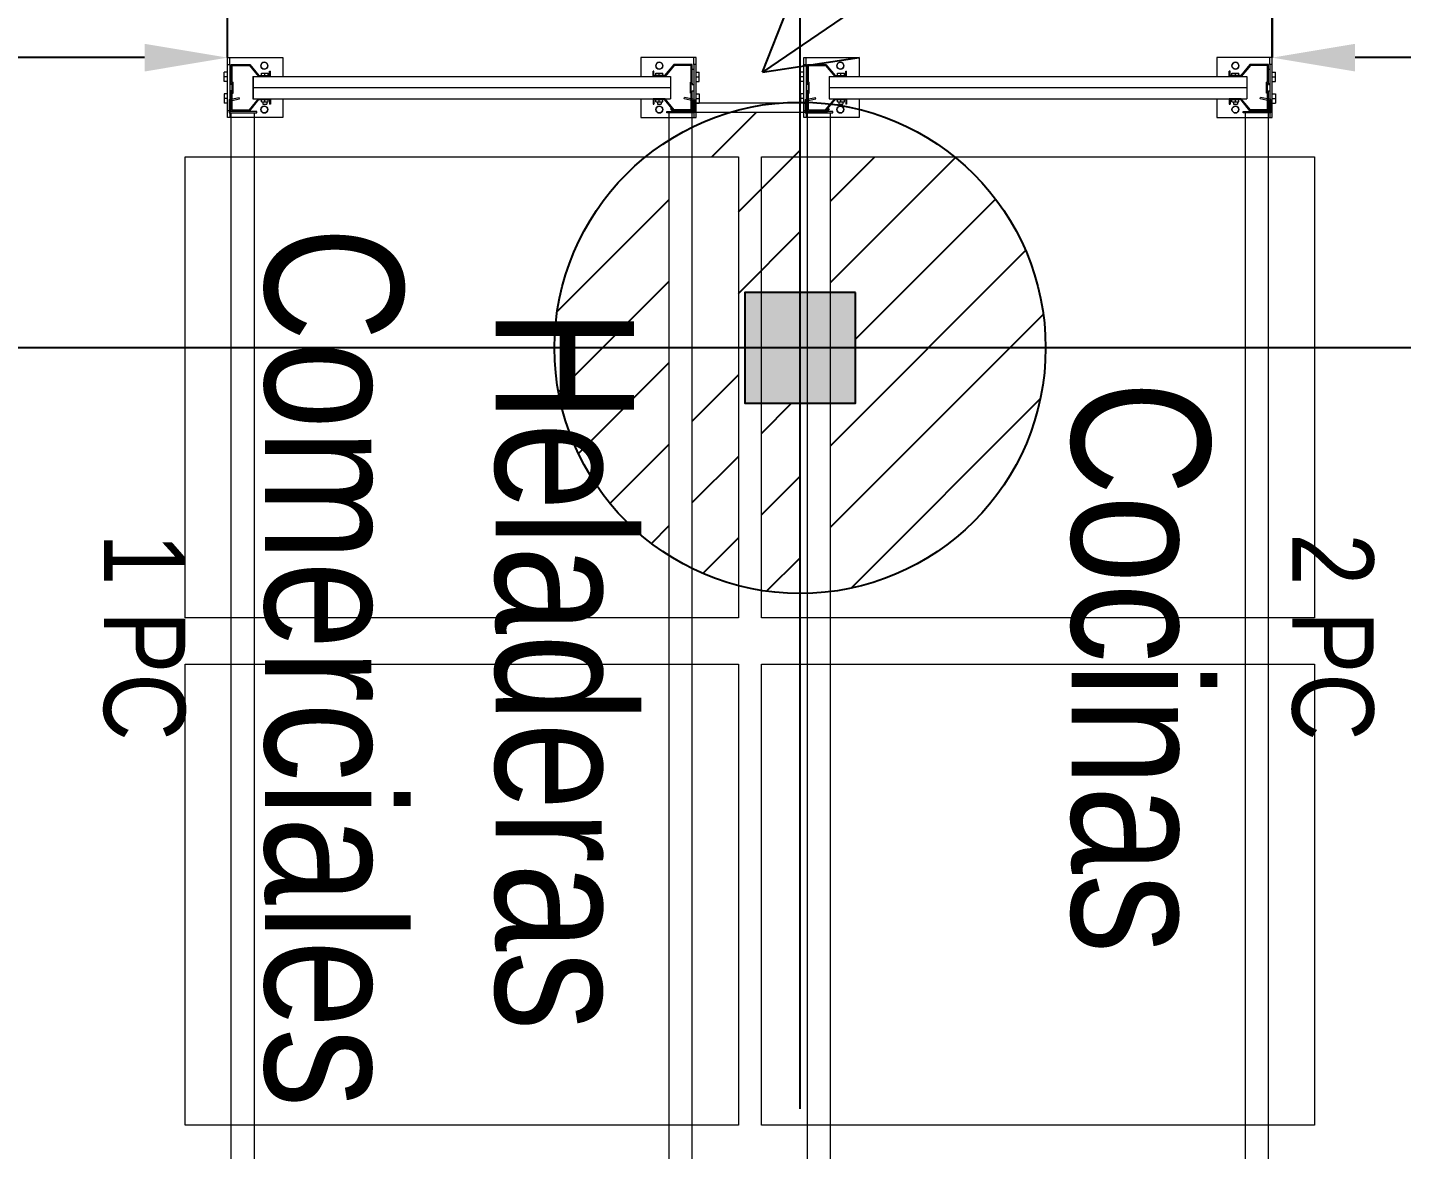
# Model space of a CAD drawing. Header units: metres. Extents: x 0 to 8715937, y -236336 to 216.
# Drawn here: x 126.972 to 129.953, y 85.292 to 87.725 of the extents above; entities that cross this region are included whole.
import ezdxf

# ---------------------------------------------------------------- set-up
doc = ezdxf.new("R2010")
doc.units = ezdxf.units.M
doc.header["$MEASUREMENT"] = 0
doc.header["$PDMODE"] = 3
doc.linetypes.add('ACAD_ISO10W100', pattern=[18, 12, -3, 0, -3])
for name, color, linetype in [('0-BLOCK-EQUIPAMIENTO', 7, 'Continuous'), ('0-BLOCK-ESTRUCTURA', 7, 'Continuous'), ('AAA BAST', 5, 'Continuous'), ('AAA CONECT', 3, 'Continuous'), ('AAA LARG', 1, 'Continuous'), ('AAA PALLETS', 7, 'Continuous'), ('COLUMNAS', 210, 'Continuous'), ('COLUMNAS HATCH', 251, 'Continuous'), ('COTAS INTERIORES', 2, 'Continuous'), ('EJES', 251, 'ACAD_ISO10W100'), ('INSTALACIONES', 165, 'Continuous'), ('MURO 20 - vista', 5, 'Continuous'), ('TEXTO', 7, 'Continuous')]:
    doc.layers.add(name, color=color, linetype=linetype)
doc.styles.add('AR', font='arial.ttf')
doc.dimstyles.new('CotaLoc0', dxfattribs={"dimtxt": 0.23, "dimasz": 0.18, "dimexe": 0.12, "dimexo": 0.37, "dimgap": 0.07, "dimtad": 1, "dimzin": 0, "dimdsep": 46, "dimtxsty": 'AR', "dimcen": 0.9, "dimclrd": 251, "dimclre": 251, "dimadec": 0, "dimazin": 0, "dimtfac": 1, "dimtofl": 0, "dimtmove": 1, "dimatfit": 3, "dimfxl": 0.18, "dimtolj": 1, "dimtzin": 0, "dimarcsym": 1})

# ---------------------------------------------------------------- blocks, each defined once
blk = doc.blocks.new('COLUMNA 0.24 x 0.24')
at = {"layer": 'COLUMNAS HATCH', "ltscale": 0.1}
blk.add_hatch(color=256, dxfattribs=at).paths.add_polyline_path([(0, 0.24), (0.24, 0.24), (0.24, 0), (0, 0)])
at = {"layer": 'COLUMNAS', "ltscale": 0.1}
blk.add_lwpolyline([(0, 0.24), (0.24, 0.24), (0.24, 0), (0, 0)], close=True, dxfattribs=at)
blk = doc.blocks.new('DPM-ESTRUCTURA')
at = {"layer": 'EJES', "ltscale": 0.4}
for p, q in [((40.9278, 41.5801), (40.9278, 112.3301)), ((108.48, 87.0301), (16.48, 87.0301))]:
    blk.add_line(p, q, dxfattribs=at)
at = {"layer": 'COLUMNAS', "xscale": -1}
blk.add_blockref('COLUMNA 0.24 x 0.24', (41.0478, 86.9101), dxfattribs=at)
blk = doc.blocks.new('1A MODULO D FTE')
at = {"layer": 'AAA BAST', "lineweight": 5}
for points in [[(-0.012, 0.415), (-0.012, 0.417), (-0.002, 0.417), (-0.002, 0.44), (-0.026, 0.46), (-0.026, 0.5), (0.014, 0.5), (0.014, 0.498), (0.034, 0.498), (0.034, 0.5), (0.074, 0.5), (0.074, 0.46), (0.05, 0.44), (0.05, 0.417), (0.06, 0.417), (0.06, 0.415), (0.048, 0.415), (0.048, 0.4409), (0.072, 0.4609), (0.072, 0.498), (0.036, 0.498), (0.036, 0.496), (0.012, 0.496), (0.012, 0.498), (-0.024, 0.498), (-0.024, 0.4609), (0, 0.4409), (0, 0.415)], [(-0.012, -0.415), (-0.012, -0.417), (-0.002, -0.417), (-0.002, -0.44), (-0.026, -0.46), (-0.026, -0.5), (0.014, -0.5), (0.014, -0.498), (0.034, -0.498), (0.034, -0.5), (0.074, -0.5), (0.074, -0.46), (0.05, -0.44), (0.05, -0.417), (0.06, -0.417), (0.06, -0.415), (0.048, -0.415), (0.048, -0.4409), (0.072, -0.4609), (0.072, -0.498), (0.036, -0.498), (0.036, -0.496), (0.012, -0.496), (0.012, -0.498), (-0.024, -0.498), (-0.024, -0.4609), (0, -0.4409), (0, -0.415)], [(-0.012, -0.835), (-0.012, -0.833), (-0.002, -0.833), (-0.002, -0.81), (-0.026, -0.79), (-0.026, -0.75), (0.014, -0.75), (0.014, -0.752), (0.034, -0.752), (0.034, -0.75), (0.074, -0.75), (0.074, -0.79), (0.05, -0.81), (0.05, -0.833), (0.06, -0.833), (0.06, -0.835), (0.048, -0.835), (0.048, -0.8091), (0.072, -0.7891), (0.072, -0.752), (0.036, -0.752), (0.036, -0.754), (0.012, -0.754), (0.012, -0.752), (-0.024, -0.752), (-0.024, -0.7891), (0, -0.8091), (0, -0.835)], [(-0.012, -1.665), (-0.012, -1.667), (-0.002, -1.667), (-0.002, -1.69), (-0.026, -1.71), (-0.026, -1.75), (0.014, -1.75), (0.014, -1.748), (0.034, -1.748), (0.034, -1.75), (0.074, -1.75), (0.074, -1.71), (0.05, -1.69), (0.05, -1.667), (0.06, -1.667), (0.06, -1.665), (0.048, -1.665), (0.048, -1.6909), (0.072, -1.7109), (0.072, -1.748), (0.036, -1.748), (0.036, -1.746), (0.012, -1.746), (0.012, -1.748), (-0.024, -1.748), (-0.024, -1.7109), (0, -1.6909), (0, -1.665)]]:
    blk.add_hatch(color=251, dxfattribs=at).paths.add_polyline_path(points)
at = {"layer": 'AAA BAST', "color": 251, "lineweight": 5}
for p, q in [((-0.041, 0.3882), (-0.041, 0.5082)), ((-0.041, 0.5082), (-0.026, 0.5082)), ((-0.026, 0.5032), (-0.026, 0.5082)), ((-0.026, 0.5082), (0.074, 0.5082)), ((0.0105, 0.5152), (-0.0095, 0.5152)), ((-0.0095, 0.5082), (-0.0095, 0.5152)), ((0.0005, 0.5082), (0.0005, 0.5152)), ((0.0105, 0.5082), (0.0105, 0.5152)), ((0.0375, 0.5152), (0.0575, 0.5152)), ((0.0375, 0.5082), (0.0375, 0.5152)), ((0.0475, 0.5082), (0.0475, 0.5152)), ((0.0575, 0.5082), (0.0575, 0.5152)), ((0.074, 0.5082), (0.074, 0.5032)), ((0.074, 0.5082), (0.089, 0.5082)), ((0.089, 0.5082), (0.089, 0.3882)), ((-0.026, 0.5032), (-0.041, 0.5032)), ((0.074, 0.5032), (-0.026, 0.5032)), ((-0.026, 0.5), (0.014, 0.5)), ((-0.026, 0.5), (-0.026, 0.46)), ((-0.024, 0.498), (-0.024, 0.4609)), ((-0.024, 0.498), (0.012, 0.498)), ((-0.016, 0.5), (-0.016, 0.5032)), ((0.012, 0.498), (0.012, 0.496)), ((0.012, 0.496), (0.036, 0.496)), ((0.014, 0.5), (0.014, 0.498)), ((0.014, 0.5), (0.017, 0.5)), ((0.014, 0.498), (0.034, 0.498)), ((0.017, 0.5), (0.017, 0.5032)), ((0.031, 0.5), (0.031, 0.5032)), ((0.064, 0.5032), (0.031, 0.5032)), ((0.034, 0.5), (0.031, 0.5)), ((0.034, 0.5), (0.074, 0.5)), ((0.034, 0.5), (0.034, 0.498)), ((0.036, 0.498), (0.072, 0.498)), ((0.036, 0.498), (0.036, 0.496)), ((0.064, 0.5), (0.064, 0.5032)), ((0.072, 0.498), (0.072, 0.4609)), ((0.074, 0.5032), (0.089, 0.5032)), ((0.074, 0.5), (0.074, 0.46)), ((-0.026, 0.46), (-0.002, 0.44)), ((-0.024, 0.4609), (0, 0.4409)), ((0.024, 0.453), (0, 0.453)), ((0, -0.453), (0, 0.453)), ((0.048, 0.453), (0.024, 0.453)), ((0.024, -0.453), (0.024, 0.453)), ((0.072, 0.4609), (0.048, 0.4409)), ((0.048, -0.453), (0.048, 0.453)), ((0.074, 0.46), (0.05, 0.44)), ((-0.007, 0.4328), (-0.012, 0.4328)), ((-0.012, 0.4243), (-0.012, 0.4328)), ((-0.007, 0.4243), (-0.012, 0.4243)), ((-0.007, 0.436), (-0.002, 0.436)), ((-0.007, 0.421), (-0.007, 0.436)), ((-0.007, 0.4285), (-0.002, 0.4285)), ((-0.007, 0.421), (-0.002, 0.421)), ((-0.002, 0.44), (-0.002, 0.417)), ((-0.002, 0.421), (-0.002, 0.436)), ((0, 0.4409), (0, 0.415)), ((0.048, 0.4409), (0.048, 0.415)), ((0.05, 0.44), (0.05, 0.417)), ((0.05, 0.436), (0.055, 0.436)), ((0.05, 0.4285), (0.055, 0.4285)), ((0.05, 0.421), (0.055, 0.421)), ((0.055, 0.421), (0.055, 0.436)), ((0, 0.3882), (-0.041, 0.3882)), ((-0.002, 0.417), (-0.012, 0.417)), ((-0.012, 0.415), (-0.012, 0.417)), ((0, 0.415), (-0.012, 0.415)), ((0.048, 0.415), (0.06, 0.415)), ((0.089, 0.3882), (0.048, 0.3882)), ((0.05, 0.417), (0.06, 0.417)), ((0.06, 0.417), (0.06, 0.415)), ((0, -0.3882), (-0.041, -0.3882)), ((-0.041, -0.3882), (-0.041, -0.5082)), ((0, -0.415), (-0.012, -0.415)), ((-0.012, -0.415), (-0.012, -0.417)), ((-0.002, -0.417), (-0.012, -0.417)), ((-0.002, -0.44), (-0.002, -0.417)), ((0, -0.4409), (0, -0.415)), ((0.089, -0.3882), (0.048, -0.3882)), ((0.048, -0.4409), (0.048, -0.415)), ((0.048, -0.415), (0.06, -0.415)), ((0.05, -0.44), (0.05, -0.417)), ((0.05, -0.417), (0.06, -0.417)), ((0.06, -0.417), (0.06, -0.415)), ((0.089, -0.5082), (0.089, -0.3882)), ((-0.026, -0.46), (-0.002, -0.44)), ((-0.024, -0.4609), (0, -0.4409)), ((-0.007, -0.4232), (-0.012, -0.4232)), ((-0.012, -0.4317), (-0.012, -0.4232)), ((-0.007, -0.4317), (-0.012, -0.4317)), ((-0.007, -0.4199), (-0.002, -0.4199)), ((-0.007, -0.4349), (-0.007, -0.4199)), ((-0.007, -0.4274), (-0.002, -0.4274)), ((-0.007, -0.4349), (-0.002, -0.4349)), ((-0.002, -0.4349), (-0.002, -0.4199)), ((0.072, -0.4609), (0.048, -0.4409)), ((0.05, -0.4199), (0.055, -0.4199)), ((0.05, -0.4274), (0.055, -0.4274)), ((0.05, -0.4349), (0.055, -0.4349)), ((0.074, -0.46), (0.05, -0.44)), ((0.055, -0.4349), (0.055, -0.4199)), ((-0.026, -0.5), (-0.026, -0.46)), ((-0.024, -0.498), (-0.024, -0.4609)), ((0.024, -0.453), (0, -0.453)), ((0.048, -0.453), (0.024, -0.453)), ((0.072, -0.498), (0.072, -0.4609)), ((0.074, -0.5), (0.074, -0.46)), ((-0.026, -0.5032), (-0.041, -0.5032)), ((-0.026, -0.5), (0.014, -0.5)), ((0.074, -0.5032), (-0.026, -0.5032)), ((-0.026, -0.5032), (-0.026, -0.5082)), ((-0.024, -0.498), (0.012, -0.498)), ((-0.016, -0.5), (-0.016, -0.5032)), ((0.012, -0.498), (0.012, -0.496)), ((0.012, -0.496), (0.036, -0.496)), ((0.014, -0.498), (0.034, -0.498)), ((0.014, -0.5), (0.014, -0.498)), ((0.014, -0.5), (0.017, -0.5)), ((0.017, -0.5), (0.017, -0.5032)), ((0.031, -0.5), (0.031, -0.5032)), ((0.034, -0.5), (0.031, -0.5)), ((0.064, -0.5032), (0.031, -0.5032)), ((0.034, -0.5), (0.034, -0.498)), ((0.034, -0.5), (0.074, -0.5)), ((0.036, -0.498), (0.036, -0.496)), ((0.036, -0.498), (0.072, -0.498)), ((0.064, -0.5), (0.064, -0.5032)), ((0.074, -0.5082), (0.074, -0.5032)), ((0.074, -0.5032), (0.089, -0.5032)), ((-0.041, -0.5082), (-0.026, -0.5082)), ((-0.026, -0.5082), (0.074, -0.5082)), ((-0.0095, -0.5082), (-0.0095, -0.5152)), ((0.0105, -0.5152), (-0.0095, -0.5152)), ((0.0005, -0.5082), (0.0005, -0.5152)), ((0.0105, -0.5082), (0.0105, -0.5152)), ((0.0375, -0.5082), (0.0375, -0.5152)), ((0.0375, -0.5152), (0.0575, -0.5152)), ((0.0475, -0.5082), (0.0475, -0.5152)), ((0.0575, -0.5082), (0.0575, -0.5152)), ((0.074, -0.5082), (0.089, -0.5082)), ((-0.041, -0.8618), (-0.041, -0.7418)), ((-0.041, -0.7418), (-0.026, -0.7418)), ((-0.026, -0.7468), (-0.026, -0.7418)), ((-0.026, -0.7418), (0.074, -0.7418)), ((0.0105, -0.7348), (-0.0095, -0.7348)), ((-0.0095, -0.7418), (-0.0095, -0.7348)), ((0.0005, -0.7418), (0.0005, -0.7348)), ((0.0105, -0.7418), (0.0105, -0.7348)), ((0.0375, -0.7348), (0.0575, -0.7348)), ((0.0375, -0.7418), (0.0375, -0.7348)), ((0.0475, -0.7418), (0.0475, -0.7348)), ((0.0575, -0.7418), (0.0575, -0.7348)), ((0.074, -0.7418), (0.074, -0.7468)), ((0.074, -0.7418), (0.089, -0.7418)), ((0.089, -0.7418), (0.089, -0.8618)), ((-0.026, -0.7468), (-0.041, -0.7468)), ((0.074, -0.7468), (-0.026, -0.7468)), ((-0.026, -0.75), (0.014, -0.75)), ((-0.026, -0.75), (-0.026, -0.79)), ((-0.024, -0.752), (-0.024, -0.7891)), ((-0.024, -0.752), (0.012, -0.752)), ((-0.016, -0.75), (-0.016, -0.7468)), ((0.012, -0.752), (0.012, -0.754)), ((0.012, -0.754), (0.036, -0.754)), ((0.014, -0.75), (0.014, -0.752)), ((0.014, -0.75), (0.017, -0.75)), ((0.014, -0.752), (0.034, -0.752)), ((0.017, -0.75), (0.017, -0.7468)), ((0.031, -0.75), (0.031, -0.7468)), ((0.064, -0.7468), (0.031, -0.7468)), ((0.034, -0.75), (0.031, -0.75)), ((0.034, -0.75), (0.074, -0.75)), ((0.034, -0.75), (0.034, -0.752)), ((0.036, -0.752), (0.072, -0.752)), ((0.036, -0.752), (0.036, -0.754)), ((0.064, -0.75), (0.064, -0.7468)), ((0.072, -0.752), (0.072, -0.7891)), ((0.074, -0.7468), (0.089, -0.7468)), ((0.074, -0.75), (0.074, -0.79)), ((-0.026, -0.79), (-0.002, -0.81)), ((-0.024, -0.7891), (0, -0.8091)), ((0.024, -0.797), (0, -0.797)), ((0, -1.703), (0, -0.797)), ((0.048, -0.797), (0.024, -0.797)), ((0.024, -1.703), (0.024, -0.797)), ((0.072, -0.7891), (0.048, -0.8091)), ((0.048, -1.703), (0.048, -0.797)), ((0.074, -0.79), (0.05, -0.81)), ((-0.007, -0.8172), (-0.012, -0.8172)), ((-0.012, -0.8257), (-0.012, -0.8172)), ((-0.007, -0.8257), (-0.012, -0.8257)), ((-0.002, -0.833), (-0.012, -0.833)), ((-0.012, -0.835), (-0.012, -0.833)), ((-0.007, -0.814), (-0.002, -0.814)), ((-0.007, -0.829), (-0.007, -0.814)), ((-0.007, -0.8215), (-0.002, -0.8215)), ((-0.007, -0.829), (-0.002, -0.829)), ((-0.002, -0.81), (-0.002, -0.833)), ((-0.002, -0.829), (-0.002, -0.814)), ((0, -0.8091), (0, -0.835)), ((0.048, -0.8091), (0.048, -0.835)), ((0.05, -0.81), (0.05, -0.833)), ((0.05, -0.814), (0.055, -0.814)), ((0.05, -0.8215), (0.055, -0.8215)), ((0.05, -0.829), (0.055, -0.829)), ((0.05, -0.833), (0.06, -0.833)), ((0.055, -0.829), (0.055, -0.814)), ((0.06, -0.833), (0.06, -0.835)), ((0, -0.8618), (-0.041, -0.8618)), ((0, -0.835), (-0.012, -0.835)), ((0.048, -0.835), (0.06, -0.835)), ((0.089, -0.8618), (0.048, -0.8618)), ((0, -1.6382), (-0.041, -1.6382)), ((-0.041, -1.6382), (-0.041, -1.7582)), ((0.089, -1.6382), (0.048, -1.6382)), ((0.089, -1.7582), (0.089, -1.6382)), ((0, -1.665), (-0.012, -1.665)), ((-0.012, -1.665), (-0.012, -1.667)), ((-0.002, -1.667), (-0.012, -1.667)), ((-0.002, -1.69), (-0.002, -1.667)), ((0, -1.6909), (0, -1.665)), ((0.048, -1.6909), (0.048, -1.665)), ((0.048, -1.665), (0.06, -1.665)), ((0.05, -1.69), (0.05, -1.667)), ((0.05, -1.667), (0.06, -1.667)), ((0.06, -1.667), (0.06, -1.665)), ((-0.026, -1.71), (-0.002, -1.69)), ((-0.024, -1.7109), (0, -1.6909)), ((-0.007, -1.6732), (-0.012, -1.6732)), ((-0.012, -1.6817), (-0.012, -1.6732)), ((-0.007, -1.6817), (-0.012, -1.6817)), ((-0.007, -1.6699), (-0.002, -1.6699)), ((-0.007, -1.6849), (-0.007, -1.6699)), ((-0.007, -1.6774), (-0.002, -1.6774)), ((-0.007, -1.6849), (-0.002, -1.6849)), ((-0.002, -1.6849), (-0.002, -1.6699)), ((0.072, -1.7109), (0.048, -1.6909)), ((0.05, -1.6699), (0.055, -1.6699)), ((0.05, -1.6774), (0.055, -1.6774)), ((0.05, -1.6849), (0.055, -1.6849)), ((0.074, -1.71), (0.05, -1.69)), ((0.055, -1.6849), (0.055, -1.6699)), ((-0.026, -1.75), (-0.026, -1.71)), ((-0.024, -1.748), (-0.024, -1.7109)), ((0.024, -1.703), (0, -1.703)), ((0.048, -1.703), (0.024, -1.703)), ((0.072, -1.748), (0.072, -1.7109)), ((0.074, -1.75), (0.074, -1.71)), ((-0.026, -1.7532), (-0.041, -1.7532)), ((-0.041, -1.7582), (-0.026, -1.7582)), ((-0.026, -1.75), (0.014, -1.75)), ((0.074, -1.7532), (-0.026, -1.7532)), ((-0.026, -1.7532), (-0.026, -1.7582)), ((-0.026, -1.7582), (0.074, -1.7582)), ((-0.024, -1.748), (0.012, -1.748)), ((-0.016, -1.75), (-0.016, -1.7532)), ((-0.0095, -1.7582), (-0.0095, -1.7652)), ((0.0005, -1.7582), (0.0005, -1.7652)), ((0.0105, -1.7582), (0.0105, -1.7652)), ((0.012, -1.748), (0.012, -1.746)), ((0.012, -1.746), (0.036, -1.746)), ((0.014, -1.748), (0.034, -1.748)), ((0.014, -1.75), (0.014, -1.748)), ((0.014, -1.75), (0.017, -1.75)), ((0.017, -1.75), (0.017, -1.7532)), ((0.031, -1.75), (0.031, -1.7532)), ((0.034, -1.75), (0.031, -1.75)), ((0.064, -1.7532), (0.031, -1.7532)), ((0.034, -1.75), (0.034, -1.748)), ((0.034, -1.75), (0.074, -1.75)), ((0.036, -1.748), (0.036, -1.746)), ((0.036, -1.748), (0.072, -1.748)), ((0.0375, -1.7582), (0.0375, -1.7652)), ((0.0475, -1.7582), (0.0475, -1.7652)), ((0.0575, -1.7582), (0.0575, -1.7652)), ((0.064, -1.75), (0.064, -1.7532)), ((0.074, -1.7582), (0.074, -1.7532)), ((0.074, -1.7532), (0.089, -1.7532)), ((0.074, -1.7582), (0.089, -1.7582)), ((0.0105, -1.7652), (-0.0095, -1.7652)), ((0.0375, -1.7652), (0.0575, -1.7652))]:
    blk.add_line(p, q, dxfattribs=at)
for centre in [(-0.0235, 0.4285), (0.0715, 0.4285), (-0.0235, -0.4285), (0.0715, -0.4285), (-0.0235, -0.8215), (0.0715, -0.8215), (-0.0235, -1.6785), (0.0715, -1.6785)]:
    blk.add_circle(centre, 0.0075, dxfattribs=at)
at = {"layer": 'AAA CONECT', "color": 251, "lineweight": 5}
for p, q in [((-0.0223, -0.4527), (-0.03, -0.4591)), ((-0.021, -0.4542), (-0.028, -0.46)), ((-0.028, -0.5016), (-0.028, -0.46)), ((-0.0223, -0.4527), (-0.021, -0.4542)), ((-0.028, -0.5016), (-0.015, -0.5016)), ((-0.01, -0.5066), (-0.015, -0.5016)), ((-0.01, -0.7434), (-0.015, -0.7484)), ((-0.028, -0.7484), (-0.028, -0.79)), ((-0.028, -0.7484), (-0.015, -0.7484)), ((-0.0223, -0.7973), (-0.03, -0.7909)), ((-0.021, -0.7958), (-0.028, -0.79)), ((-0.0223, -0.7973), (-0.021, -0.7958))]:
    blk.add_line(p, q, dxfattribs=at)
at = {"layer": 'AAA CONECT', "color": 251, "lineweight": 5, "ltscale": 0.21}
for p, q in [((-0.03, -0.4591), (-0.03, -0.7909)), ((-0.01, -0.5066), (-0.01, -0.7434))]:
    blk.add_line(p, q, dxfattribs=at)
at = {"layer": 'AAA LARG', "color": 251, "lineweight": 5}
for p, q in [((-2.321, 0.5), (-0.031, 0.5)), ((-0.002, 0.505), (-0.031, 0.505)), ((-0.031, 0.505), (-0.031, 0.445)), ((-0.0278, 0.445), (-0.0278, 0.5018)), ((-0.0278, 0.5018), (-0.0046, 0.5018)), ((-0.0046, 0.5018), (-0.0004, 0.4822)), ((-0.002, 0.505), (0.0027, 0.4829)), ((-0.0004, 0.4822), (0.0027, 0.4829)), ((-2.321, 0.45), (-0.031, 0.45)), ((-0.031, 0.445), (-0.0278, 0.445)), ((-0.031, -0.505), (-0.031, -0.445)), ((-0.031, -0.445), (-0.0278, -0.445)), ((-0.0278, -0.445), (-0.0278, -0.5018)), ((-2.321, -0.45), (-0.031, -0.45)), ((-2.321, -0.5), (-0.031, -0.5)), ((-0.002, -0.505), (-0.031, -0.505)), ((-0.0278, -0.5018), (-0.0046, -0.5018)), ((-0.0046, -0.5018), (-0.0004, -0.4822)), ((-0.002, -0.505), (0.0027, -0.4829)), ((-0.0004, -0.4822), (0.0027, -0.4829)), ((-0.002, -0.745), (-0.031, -0.745)), ((-0.031, -0.745), (-0.031, -0.805)), ((-0.002, -0.745), (0.0027, -0.7671)), ((-2.321, -0.75), (-0.031, -0.75)), ((-0.0278, -0.805), (-0.0278, -0.7482)), ((-0.0278, -0.7482), (-0.0046, -0.7482)), ((-0.0046, -0.7482), (-0.0004, -0.7678)), ((-0.0004, -0.7678), (0.0027, -0.7671)), ((-2.321, -0.8), (-0.031, -0.8)), ((-0.031, -0.805), (-0.0278, -0.805)), ((-0.031, -1.755), (-0.031, -1.695)), ((-0.031, -1.695), (-0.0278, -1.695)), ((-0.0278, -1.695), (-0.0278, -1.7518)), ((-2.321, -1.7), (-0.031, -1.7)), ((-2.321, -1.75), (-0.031, -1.75)), ((-0.002, -1.755), (-0.031, -1.755)), ((-0.0278, -1.7518), (-0.0046, -1.7518)), ((-0.0046, -1.7518), (-0.0004, -1.7322)), ((-0.002, -1.755), (0.0027, -1.7329)), ((-0.0004, -1.7322), (0.0027, -1.7329))]:
    blk.add_line(p, q, dxfattribs=at)
at = {"layer": 'AAA PALLETS', "color": 251, "lineweight": 5, "ltscale": 0.21}
for p, q in [((-1.226, 0.6), (-2.226, 0.6)), ((-2.226, 0.6), (-2.226, -0.6)), ((-1.226, -0.6), (-1.226, 0.6)), ((-0.126, 0.6), (-1.126, 0.6)), ((-1.126, 0.6), (-1.126, -0.6)), ((-0.126, -0.6), (-0.126, 0.6)), ((-2.226, -0.6), (-1.226, -0.6)), ((-1.126, -0.6), (-0.126, -0.6)), ((-1.226, -0.65), (-2.226, -0.65)), ((-2.226, -0.65), (-2.226, -1.85)), ((-1.226, -1.85), (-1.226, -0.65)), ((-0.126, -0.65), (-1.126, -0.65)), ((-1.126, -0.65), (-1.126, -1.85)), ((-0.126, -1.85), (-0.126, -0.65)), ((-2.226, -1.85), (-1.226, -1.85)), ((-1.126, -1.85), (-0.126, -1.85))]:
    blk.add_line(p, q, dxfattribs=at)
blk = doc.blocks.new('DPM-EQUIPAMIENTO')
at = {"layer": 'INSTALACIONES', "ltscale": 0.1}
for p, q in [((39.6857, 87.6593), (39.6857, 88.6593)), ((41.9521, 88.6593), (41.9521, 87.6593))]:
    blk.add_line(p, q, dxfattribs=at)
at = {"layer": 'AAA BAST', "xscale": -1, "rotation": 270}
blk.add_blockref('1A MODULO D FTE', (41.4439, 87.5703), dxfattribs=at)
blk = doc.blocks.new('*D141')
at = {"layer": 'COTAS INTERIORES', "color": 251, "lineweight": -2, "ltscale": 0.1, "transparency": 16777216}
for p, q in [((129.6721, 87.6593), (129.6721, 87.7793)), ((131.1141, 87.6593), (129.8521, 87.6593)), ((131.2941, 87.6593), (131.2941, 87.5393))]:
    blk.add_line(p, q, dxfattribs=at)
at = {"layer": 'COTAS INTERIORES', "color": 251, "ltscale": 0.1, "transparency": 16777216}
for points in [[(129.8521, 87.6893), (129.8521, 87.6293), (129.6721, 87.6593)], [(131.1141, 87.6893), (131.1141, 87.6293), (131.2941, 87.6593)]]:
    blk.add_solid(points, dxfattribs=at)
at = {"layer": 'Defpoints', "color": 0, "ltscale": 0.1, "transparency": 16777216}
for p in [(129.6721, 87.6593), (129.6721, 87.6593), (131.2941, 87.6593)]:
    blk.add_point(p, dxfattribs=at)
at = {"layer": 'COTAS INTERIORES', "color": 0, "ltscale": 0.1, "transparency": 16777216, "insert": (130.4831, 87.8467), "char_height": 0.23, "attachment_point": 5, "style": 'AR'}
blk.add_mtext('\\A1;1.62', dxfattribs=at)
blk = doc.blocks.new('*D142')
at = {"layer": 'COTAS INTERIORES', "color": 251, "lineweight": -2, "ltscale": 0.1, "transparency": 16777216}
for p, q in [((123.7987, 87.6593), (123.7987, 87.7793)), ((127.4057, 87.6593), (127.4057, 87.7793)), ((127.2257, 87.6593), (123.9787, 87.6593))]:
    blk.add_line(p, q, dxfattribs=at)
at = {"layer": 'COTAS INTERIORES', "color": 251, "ltscale": 0.1, "transparency": 16777216}
for points in [[(123.9787, 87.6893), (123.9787, 87.6293), (123.7987, 87.6593)], [(127.2257, 87.6893), (127.2257, 87.6293), (127.4057, 87.6593)]]:
    blk.add_solid(points, dxfattribs=at)
at = {"layer": 'Defpoints', "color": 0, "ltscale": 0.1, "transparency": 16777216}
for p in [(123.7987, 87.6593), (123.7987, 87.6593), (127.4057, 87.6593)]:
    blk.add_point(p, dxfattribs=at)
at = {"layer": 'COTAS INTERIORES', "color": 0, "ltscale": 0.1, "transparency": 16777216, "insert": (125.6022, 87.8468), "char_height": 0.23, "attachment_point": 5, "style": 'AR'}
blk.add_mtext('\\A1;3.61', dxfattribs=at)

msp = doc.modelspace()

# ---------------------------------------------------------------- hatches: boundary and pattern name
at = {"layer": 'AAA BAST', "lineweight": 5}
for points in [[(127.4989, 87.5583), (127.4969, 87.5583), (127.4969, 87.5683), (127.4739, 87.5683), (127.4539, 87.5443), (127.4139, 87.5443), (127.4139, 87.5843), (127.4159, 87.5843), (127.4159, 87.6043), (127.4139, 87.6043), (127.4139, 87.6443), (127.4539, 87.6443), (127.4739, 87.6203), (127.4969, 87.6203), (127.4969, 87.6303), (127.4989, 87.6303), (127.4989, 87.6183), (127.473, 87.6183), (127.453, 87.6423), (127.4159, 87.6423), (127.4159, 87.6063), (127.4179, 87.6063), (127.4179, 87.5823), (127.4159, 87.5823), (127.4159, 87.5463), (127.453, 87.5463), (127.473, 87.5703), (127.4989, 87.5703)], [(128.3289, 87.5583), (128.3309, 87.5583), (128.3309, 87.5683), (128.3539, 87.5683), (128.3739, 87.5443), (128.4139, 87.5443), (128.4139, 87.5843), (128.4119, 87.5843), (128.4119, 87.6043), (128.4139, 87.6043), (128.4139, 87.6443), (128.3739, 87.6443), (128.3539, 87.6203), (128.3309, 87.6203), (128.3309, 87.6303), (128.3289, 87.6303), (128.3289, 87.6183), (128.3549, 87.6183), (128.3749, 87.6423), (128.4119, 87.6423), (128.4119, 87.6063), (128.4099, 87.6063), (128.4099, 87.5823), (128.4119, 87.5823), (128.4119, 87.5463), (128.3749, 87.5463), (128.3549, 87.5703), (128.3289, 87.5703)], [(128.7489, 87.5583), (128.7469, 87.5583), (128.7469, 87.5683), (128.7239, 87.5683), (128.7039, 87.5443), (128.6639, 87.5443), (128.6639, 87.5843), (128.6659, 87.5843), (128.6659, 87.6043), (128.6639, 87.6043), (128.6639, 87.6443), (128.7039, 87.6443), (128.7239, 87.6203), (128.7469, 87.6203), (128.7469, 87.6303), (128.7489, 87.6303), (128.7489, 87.6183), (128.723, 87.6183), (128.703, 87.6423), (128.6659, 87.6423), (128.6659, 87.6063), (128.6679, 87.6063), (128.6679, 87.5823), (128.6659, 87.5823), (128.6659, 87.5463), (128.703, 87.5463), (128.723, 87.5703), (128.7489, 87.5703)], [(129.5789, 87.5583), (129.5809, 87.5583), (129.5809, 87.5683), (129.6039, 87.5683), (129.6239, 87.5443), (129.6639, 87.5443), (129.6639, 87.5843), (129.6619, 87.5843), (129.6619, 87.6043), (129.6639, 87.6043), (129.6639, 87.6443), (129.6239, 87.6443), (129.6039, 87.6203), (129.5809, 87.6203), (129.5809, 87.6303), (129.5789, 87.6303), (129.5789, 87.6183), (129.6049, 87.6183), (129.6249, 87.6423), (129.6619, 87.6423), (129.6619, 87.6063), (129.6599, 87.6063), (129.6599, 87.5823), (129.6619, 87.5823), (129.6619, 87.5463), (129.6249, 87.5463), (129.6049, 87.5703), (129.5789, 87.5703)]]:
    msp.add_hatch(color=251, dxfattribs=at).paths.add_polyline_path(points)
at = {"layer": 'MURO 20 - vista', "ltscale": 0.1}
h = msp.add_hatch(dxfattribs=at)
h.set_pattern_fill('ANSI31', color=0)
h.paths.add_polyline_path([(128.983, 87.4443), (128.7139, 87.4443), (128.7139, 87.1501), (128.7678, 87.1501), (128.7678, 87.0301), (129.1806, 87.0301, 0.226359)])
h.paths.add_polyline_path([(129.1806, 87.0301), (128.7678, 87.0301), (128.7678, 86.9101), (128.7139, 86.9101), (128.7139, 86.5015, 0.378241)])
h.paths.add_polyline_path([(128.3639, 87.4443), (128.3127, 87.4443, 0.226359), (128.1151, 87.0301), (128.3639, 87.0301)])
h.paths.add_polyline_path([(128.3639, 87.0301), (128.1151, 87.0301, 0.257674), (128.3639, 86.5793)], flags=16)
h.paths.add_polyline_path([(128.5139, 87.0301), (128.4139, 87.0301), (128.4139, 86.5515, 0.050159), (128.5139, 86.5145)])
h.paths.add_polyline_path([(128.6478, 86.9101), (128.5639, 86.9101), (128.5639, 86.504, 0.039564), (128.6478, 86.4974)])
h.paths.add_polyline_path([(128.6478, 87.4443), (128.5639, 87.4443), (128.5639, 87.1501), (128.6478, 87.1501)], flags=17)
h.paths.add_polyline_path([(128.6478, 87.5403), (128.4942, 87.5403, 0.040546), (128.4139, 87.5088), (128.4139, 87.4443), (128.5139, 87.4443), (128.5139, 87.0301), (128.5278, 87.0301), (128.5278, 87.1501), (128.5639, 87.1501), (128.5639, 87.4443), (128.6478, 87.4443)])
h.paths.add_polyline_path([(127.3185, 87.3841), (127.3185, 85.3241), (128.4485, 85.3241), (128.4485, 87.3841)], flags=9)

# ---------------------------------------------------------------- linework, layer by layer
at = {"layer": 'AAA BAST', "color": 251, "lineweight": 5}
for p, q in [((127.4057, 87.6443), (127.4057, 87.6593)), ((127.4057, 87.6593), (127.5257, 87.6593)), ((127.4057, 87.5443), (127.4057, 87.6443)), ((127.4057, 87.6443), (127.4107, 87.6443)), ((127.4107, 87.6443), (127.4107, 87.6593)), ((127.4107, 87.6443), (127.4107, 87.5443)), ((127.4139, 87.6043), (127.4139, 87.6443)), ((127.4139, 87.6443), (127.4539, 87.6443)), ((127.4539, 87.6443), (127.4739, 87.6203)), ((127.5257, 87.6593), (127.5257, 87.6183)), ((128.4221, 87.6593), (128.3021, 87.6593)), ((128.3021, 87.6593), (128.3021, 87.6183)), ((128.3739, 87.6443), (128.3539, 87.6203)), ((128.4139, 87.6443), (128.3739, 87.6443)), ((128.4139, 87.6043), (128.4139, 87.6443)), ((128.4171, 87.6443), (128.4171, 87.6593)), ((128.4171, 87.6443), (128.4171, 87.5443)), ((128.4221, 87.6443), (128.4171, 87.6443)), ((128.4221, 87.6443), (128.4221, 87.6593)), ((128.4221, 87.5443), (128.4221, 87.6443)), ((128.6557, 87.6443), (128.6557, 87.6593)), ((128.6557, 87.6593), (128.7757, 87.6593)), ((128.6557, 87.5443), (128.6557, 87.6443)), ((128.6557, 87.6443), (128.6607, 87.6443)), ((128.6607, 87.6443), (128.6607, 87.6593)), ((128.6607, 87.6443), (128.6607, 87.5443)), ((128.6639, 87.6043), (128.6639, 87.6443)), ((128.6639, 87.6443), (128.7039, 87.6443)), ((128.7039, 87.6443), (128.7239, 87.6203)), ((128.7757, 87.6593), (128.7757, 87.6183)), ((129.6721, 87.6593), (129.5521, 87.6593)), ((129.5521, 87.6593), (129.5521, 87.6183)), ((129.6239, 87.6443), (129.6039, 87.6203)), ((129.6639, 87.6443), (129.6239, 87.6443)), ((129.6639, 87.6043), (129.6639, 87.6443)), ((129.6671, 87.6443), (129.6671, 87.6593)), ((129.6671, 87.6443), (129.6671, 87.5443)), ((129.6721, 87.6443), (129.6671, 87.6443)), ((129.6721, 87.6443), (129.6721, 87.6593)), ((129.6721, 87.5443), (129.6721, 87.6443)), ((127.3987, 87.6078), (127.3987, 87.6278)), ((127.4057, 87.6278), (127.3987, 87.6278)), ((127.4057, 87.6178), (127.3987, 87.6178)), ((127.4139, 87.6343), (127.4107, 87.6343)), ((127.4107, 87.6343), (127.4107, 87.6013)), ((127.4159, 87.6423), (127.453, 87.6423)), ((127.4159, 87.6063), (127.4159, 87.6423)), ((127.453, 87.6423), (127.473, 87.6183)), ((127.461, 87.6183), (127.461, 87.5943)), ((127.461, 87.6183), (128.3669, 87.6183)), ((127.473, 87.6183), (127.4989, 87.6183)), ((127.4739, 87.6203), (127.4969, 87.6203)), ((127.479, 87.6203), (127.479, 87.6253)), ((127.479, 87.6253), (127.494, 87.6253)), ((127.4865, 87.6203), (127.4865, 87.6253)), ((127.494, 87.6203), (127.494, 87.6253)), ((127.4969, 87.6203), (127.4969, 87.6303)), ((127.4969, 87.6303), (127.4989, 87.6303)), ((127.4989, 87.6183), (127.4989, 87.6303)), ((128.3289, 87.6183), (128.3289, 87.6303)), ((128.3309, 87.6303), (128.3289, 87.6303)), ((128.3549, 87.6183), (128.3289, 87.6183)), ((128.3309, 87.6203), (128.3309, 87.6303)), ((128.3539, 87.6203), (128.3309, 87.6203)), ((128.3349, 87.6203), (128.3349, 87.6253)), ((128.3349, 87.6253), (128.3499, 87.6253)), ((128.3424, 87.6203), (128.3424, 87.6253)), ((128.3499, 87.6203), (128.3499, 87.6253)), ((128.3749, 87.6423), (128.3549, 87.6183)), ((128.3669, 87.6183), (128.3669, 87.5943)), ((128.4119, 87.6423), (128.3749, 87.6423)), ((128.4119, 87.6063), (128.4119, 87.6423)), ((128.4139, 87.6343), (128.4171, 87.6343)), ((128.4171, 87.6343), (128.4171, 87.6013)), ((128.4221, 87.6278), (128.4291, 87.6278)), ((128.4221, 87.6178), (128.4291, 87.6178)), ((128.4291, 87.6078), (128.4291, 87.6278)), ((128.6487, 87.6078), (128.6487, 87.6278)), ((128.6557, 87.6278), (128.6487, 87.6278)), ((128.6557, 87.6178), (128.6487, 87.6178)), ((128.6639, 87.6343), (128.6607, 87.6343)), ((128.6607, 87.6343), (128.6607, 87.6013)), ((128.6659, 87.6423), (128.703, 87.6423)), ((128.6659, 87.6063), (128.6659, 87.6423)), ((128.703, 87.6423), (128.723, 87.6183)), ((128.711, 87.6183), (128.711, 87.5943)), ((128.711, 87.6183), (129.6169, 87.6183)), ((128.723, 87.6183), (128.7489, 87.6183)), ((128.7239, 87.6203), (128.7469, 87.6203)), ((128.729, 87.6203), (128.729, 87.6253)), ((128.729, 87.6253), (128.744, 87.6253)), ((128.7365, 87.6203), (128.7365, 87.6253)), ((128.744, 87.6203), (128.744, 87.6253)), ((128.7469, 87.6203), (128.7469, 87.6303)), ((128.7469, 87.6303), (128.7489, 87.6303)), ((128.7489, 87.6183), (128.7489, 87.6303)), ((129.5789, 87.6183), (129.5789, 87.6303)), ((129.5809, 87.6303), (129.5789, 87.6303)), ((129.6049, 87.6183), (129.5789, 87.6183)), ((129.5809, 87.6203), (129.5809, 87.6303)), ((129.6039, 87.6203), (129.5809, 87.6203)), ((129.5849, 87.6203), (129.5849, 87.6253)), ((129.5849, 87.6253), (129.5999, 87.6253)), ((129.5924, 87.6203), (129.5924, 87.6253)), ((129.5999, 87.6203), (129.5999, 87.6253)), ((129.6249, 87.6423), (129.6049, 87.6183)), ((129.6169, 87.6183), (129.6169, 87.5943)), ((129.6619, 87.6423), (129.6249, 87.6423)), ((129.6619, 87.6063), (129.6619, 87.6423)), ((129.6639, 87.6343), (129.6671, 87.6343)), ((129.6671, 87.6343), (129.6671, 87.6013)), ((129.6721, 87.6278), (129.6791, 87.6278)), ((129.6721, 87.6178), (129.6791, 87.6178)), ((129.6791, 87.6078), (129.6791, 87.6278)), ((127.4057, 87.6078), (127.3987, 87.6078)), ((127.4139, 87.6013), (127.4107, 87.6013)), ((127.4139, 87.5873), (127.4107, 87.5873)), ((127.4139, 87.6043), (127.4159, 87.6043)), ((127.4139, 87.6043), (127.4139, 87.6013)), ((127.4139, 87.5843), (127.4139, 87.5873)), ((127.4139, 87.5443), (127.4139, 87.5843)), ((127.4139, 87.5843), (127.4159, 87.5843)), ((127.4159, 87.6063), (127.4179, 87.6063)), ((127.4159, 87.5843), (127.4159, 87.6043)), ((127.4179, 87.5823), (127.4179, 87.6063)), ((127.461, 87.5943), (127.461, 87.5703)), ((127.461, 87.5943), (128.3669, 87.5943)), ((128.3669, 87.5943), (128.3669, 87.5703)), ((128.4119, 87.6063), (128.4099, 87.6063)), ((128.4099, 87.5823), (128.4099, 87.6063)), ((128.4119, 87.5843), (128.4119, 87.6043)), ((128.4139, 87.6043), (128.4119, 87.6043)), ((128.4139, 87.5843), (128.4119, 87.5843)), ((128.4139, 87.6043), (128.4139, 87.6013)), ((128.4139, 87.6013), (128.4171, 87.6013)), ((128.4139, 87.5873), (128.4171, 87.5873)), ((128.4139, 87.5843), (128.4139, 87.5873)), ((128.4139, 87.5443), (128.4139, 87.5843)), ((128.4221, 87.6078), (128.4291, 87.6078)), ((128.6557, 87.6078), (128.6487, 87.6078)), ((128.6639, 87.6013), (128.6607, 87.6013)), ((128.6639, 87.5873), (128.6607, 87.5873)), ((128.6639, 87.6043), (128.6659, 87.6043)), ((128.6639, 87.6043), (128.6639, 87.6013)), ((128.6639, 87.5843), (128.6639, 87.5873)), ((128.6639, 87.5443), (128.6639, 87.5843)), ((128.6639, 87.5843), (128.6659, 87.5843)), ((128.6659, 87.6063), (128.6679, 87.6063)), ((128.6659, 87.5843), (128.6659, 87.6043)), ((128.6679, 87.5823), (128.6679, 87.6063)), ((128.711, 87.5943), (128.711, 87.5703)), ((128.711, 87.5943), (129.6169, 87.5943)), ((129.6169, 87.5943), (129.6169, 87.5703)), ((129.6619, 87.6063), (129.6599, 87.6063)), ((129.6599, 87.5823), (129.6599, 87.6063)), ((129.6619, 87.5843), (129.6619, 87.6043)), ((129.6639, 87.6043), (129.6619, 87.6043)), ((129.6639, 87.5843), (129.6619, 87.5843)), ((129.6639, 87.6043), (129.6639, 87.6013)), ((129.6639, 87.6013), (129.6671, 87.6013)), ((129.6639, 87.5873), (129.6671, 87.5873)), ((129.6639, 87.5843), (129.6639, 87.5873)), ((129.6639, 87.5443), (129.6639, 87.5843)), ((129.6721, 87.6078), (129.6791, 87.6078)), ((127.3987, 87.5808), (127.3987, 87.5608)), ((127.4057, 87.5808), (127.3987, 87.5808)), ((127.4057, 87.5708), (127.3987, 87.5708)), ((127.4057, 87.5608), (127.3987, 87.5608)), ((127.4139, 87.5543), (127.4107, 87.5543)), ((127.4159, 87.5463), (127.4159, 87.5823)), ((127.4159, 87.5823), (127.4179, 87.5823)), ((127.453, 87.5463), (127.473, 87.5703)), ((127.4539, 87.5443), (127.4739, 87.5683)), ((127.461, 87.5703), (128.3669, 87.5703)), ((127.473, 87.5703), (127.4989, 87.5703)), ((127.4739, 87.5683), (127.4969, 87.5683)), ((127.479, 87.5633), (127.479, 87.5683)), ((127.479, 87.5683), (127.494, 87.5683)), ((127.479, 87.5633), (127.494, 87.5633)), ((127.4822, 87.5633), (127.4822, 87.5583)), ((127.4822, 87.5583), (127.4907, 87.5583)), ((127.4865, 87.5633), (127.4865, 87.5683)), ((127.4907, 87.5633), (127.4907, 87.5583)), ((127.494, 87.5633), (127.494, 87.5683)), ((127.4969, 87.5683), (127.4969, 87.5583)), ((127.4989, 87.5583), (127.4969, 87.5583)), ((127.4989, 87.5703), (127.4989, 87.5583)), ((127.5257, 87.5703), (127.5257, 87.5293)), ((128.3021, 87.5703), (128.3021, 87.5293)), ((128.3549, 87.5703), (128.3289, 87.5703)), ((128.3289, 87.5703), (128.3289, 87.5583)), ((128.3289, 87.5583), (128.3309, 87.5583)), ((128.3539, 87.5683), (128.3309, 87.5683)), ((128.3309, 87.5683), (128.3309, 87.5583)), ((128.3349, 87.5633), (128.3349, 87.5683)), ((128.3349, 87.5683), (128.3499, 87.5683)), ((128.3349, 87.5633), (128.3499, 87.5633)), ((128.3382, 87.5633), (128.3382, 87.5583)), ((128.3382, 87.5583), (128.3467, 87.5583)), ((128.3424, 87.5633), (128.3424, 87.5683)), ((128.3467, 87.5633), (128.3467, 87.5583)), ((128.3499, 87.5633), (128.3499, 87.5683)), ((128.3739, 87.5443), (128.3539, 87.5683)), ((128.3749, 87.5463), (128.3549, 87.5703)), ((128.4119, 87.5823), (128.4099, 87.5823)), ((128.4119, 87.5463), (128.4119, 87.5823)), ((128.4139, 87.5543), (128.4171, 87.5543)), ((128.4221, 87.5808), (128.4291, 87.5808)), ((128.4221, 87.5708), (128.4291, 87.5708)), ((128.4221, 87.5608), (128.4291, 87.5608)), ((128.4291, 87.5808), (128.4291, 87.5608)), ((128.6487, 87.5808), (128.6487, 87.5608)), ((128.6557, 87.5808), (128.6487, 87.5808)), ((128.6557, 87.5708), (128.6487, 87.5708)), ((128.6557, 87.5608), (128.6487, 87.5608)), ((128.6639, 87.5543), (128.6607, 87.5543)), ((128.6659, 87.5463), (128.6659, 87.5823)), ((128.6659, 87.5823), (128.6679, 87.5823)), ((128.703, 87.5463), (128.723, 87.5703)), ((128.7039, 87.5443), (128.7239, 87.5683)), ((128.711, 87.5703), (129.6169, 87.5703)), ((128.723, 87.5703), (128.7489, 87.5703)), ((128.7239, 87.5683), (128.7469, 87.5683)), ((128.729, 87.5633), (128.729, 87.5683)), ((128.729, 87.5683), (128.744, 87.5683)), ((128.729, 87.5633), (128.744, 87.5633)), ((128.7322, 87.5633), (128.7322, 87.5583)), ((128.7322, 87.5583), (128.7407, 87.5583)), ((128.7365, 87.5633), (128.7365, 87.5683)), ((128.7407, 87.5633), (128.7407, 87.5583)), ((128.744, 87.5633), (128.744, 87.5683)), ((128.7469, 87.5683), (128.7469, 87.5583)), ((128.7489, 87.5583), (128.7469, 87.5583)), ((128.7489, 87.5703), (128.7489, 87.5583)), ((128.7757, 87.5703), (128.7757, 87.5293)), ((129.5521, 87.5703), (129.5521, 87.5293)), ((129.6049, 87.5703), (129.5789, 87.5703)), ((129.5789, 87.5703), (129.5789, 87.5583)), ((129.5789, 87.5583), (129.5809, 87.5583)), ((129.6039, 87.5683), (129.5809, 87.5683)), ((129.5809, 87.5683), (129.5809, 87.5583)), ((129.5849, 87.5633), (129.5849, 87.5683)), ((129.5849, 87.5683), (129.5999, 87.5683)), ((129.5849, 87.5633), (129.5999, 87.5633)), ((129.5882, 87.5633), (129.5882, 87.5583)), ((129.5882, 87.5583), (129.5967, 87.5583)), ((129.5924, 87.5633), (129.5924, 87.5683)), ((129.5967, 87.5633), (129.5967, 87.5583)), ((129.5999, 87.5633), (129.5999, 87.5683)), ((129.6239, 87.5443), (129.6039, 87.5683)), ((129.6249, 87.5463), (129.6049, 87.5703)), ((129.6619, 87.5823), (129.6599, 87.5823)), ((129.6619, 87.5463), (129.6619, 87.5823)), ((129.6639, 87.5543), (129.6671, 87.5543)), ((129.6721, 87.5808), (129.6791, 87.5808)), ((129.6721, 87.5708), (129.6791, 87.5708)), ((129.6721, 87.5608), (129.6791, 87.5608)), ((129.6791, 87.5808), (129.6791, 87.5608)), ((127.4107, 87.5443), (127.4057, 87.5443)), ((127.4057, 87.5293), (127.4057, 87.5443)), ((127.5257, 87.5293), (127.4057, 87.5293)), ((127.4107, 87.5443), (127.4107, 87.5293)), ((127.4139, 87.5443), (127.4539, 87.5443)), ((127.4159, 87.5463), (127.453, 87.5463)), ((128.3021, 87.5293), (128.4221, 87.5293)), ((128.4139, 87.5443), (128.3739, 87.5443)), ((128.4119, 87.5463), (128.3749, 87.5463)), ((128.4171, 87.5443), (128.4221, 87.5443)), ((128.4171, 87.5443), (128.4171, 87.5293)), ((128.4221, 87.5293), (128.4221, 87.5443)), ((128.6607, 87.5443), (128.6557, 87.5443)), ((128.6557, 87.5293), (128.6557, 87.5443)), ((128.7757, 87.5293), (128.6557, 87.5293)), ((128.6607, 87.5443), (128.6607, 87.5293)), ((128.6639, 87.5443), (128.7039, 87.5443)), ((128.6659, 87.5463), (128.703, 87.5463)), ((129.5521, 87.5293), (129.6721, 87.5293)), ((129.6639, 87.5443), (129.6239, 87.5443)), ((129.6619, 87.5463), (129.6249, 87.5463)), ((129.6671, 87.5443), (129.6721, 87.5443)), ((129.6671, 87.5443), (129.6671, 87.5293)), ((129.6721, 87.5293), (129.6721, 87.5443))]:
    msp.add_line(p, q, dxfattribs=at)
for centre in [(127.4854, 87.6418), (128.3424, 87.6418), (128.7354, 87.6418), (129.5924, 87.6418), (127.4854, 87.5468), (128.3424, 87.5468), (128.7354, 87.5468), (129.5924, 87.5468)]:
    msp.add_circle(centre, 0.0075, dxfattribs=at)
at = {"layer": 'AAA CONECT', "color": 251, "lineweight": 5}
for p, q in [((128.4205, 87.5603), (128.4155, 87.5553)), ((128.4155, 87.5423), (128.4155, 87.5553)), ((128.6573, 87.5603), (128.6623, 87.5553)), ((128.6623, 87.5423), (128.6623, 87.5553)), ((128.3666, 87.548), (128.3681, 87.5492)), ((128.3666, 87.548), (128.373, 87.5403)), ((128.3681, 87.5492), (128.3739, 87.5423)), ((128.4155, 87.5423), (128.3739, 87.5423)), ((128.6623, 87.5423), (128.7039, 87.5423)), ((128.7097, 87.5492), (128.7039, 87.5423)), ((128.7113, 87.548), (128.7049, 87.5403)), ((128.7113, 87.548), (128.7097, 87.5492))]:
    msp.add_line(p, q, dxfattribs=at)
at = {"layer": 'AAA CONECT', "color": 251, "lineweight": 5, "ltscale": 0.21}
for p, q in [((128.6573, 87.5603), (128.4205, 87.5603)), ((128.7049, 87.5403), (128.373, 87.5403))]:
    msp.add_line(p, q, dxfattribs=at)
at = {"layer": 'AAA LARG', "color": 251, "lineweight": 5}
for p, q in [((127.4089, 87.5683), (127.431, 87.573)), ((127.4089, 87.5683), (127.4089, 87.5393)), ((127.4121, 87.5657), (127.4317, 87.5698)), ((127.4121, 87.5425), (127.4121, 87.5657)), ((127.4317, 87.5698), (127.431, 87.573)), ((128.3962, 87.5698), (128.3968, 87.573)), ((128.4157, 87.5657), (128.3962, 87.5698)), ((128.4189, 87.5683), (128.3968, 87.573)), ((128.4157, 87.5425), (128.4157, 87.5657)), ((128.4189, 87.5683), (128.4189, 87.5393)), ((128.6589, 87.5683), (128.681, 87.573)), ((128.6589, 87.5683), (128.6589, 87.5393)), ((128.6621, 87.5657), (128.6817, 87.5698)), ((128.6621, 87.5425), (128.6621, 87.5657)), ((128.6817, 87.5698), (128.681, 87.573)), ((129.6462, 87.5698), (129.6468, 87.573)), ((129.6657, 87.5657), (129.6462, 87.5698)), ((129.6689, 87.5683), (129.6468, 87.573)), ((129.6657, 87.5425), (129.6657, 87.5657)), ((129.6689, 87.5683), (129.6689, 87.5393)), ((127.4089, 87.5393), (127.4689, 87.5393)), ((127.4689, 87.5425), (127.4121, 87.5425)), ((127.4139, 85.2493), (127.4139, 87.5393)), ((127.4639, 85.2493), (127.4639, 87.5393)), ((127.4689, 87.5393), (127.4689, 87.5425)), ((128.3589, 87.5393), (128.3589, 87.5425)), ((128.3589, 87.5425), (128.4157, 87.5425)), ((128.4189, 87.5393), (128.3589, 87.5393)), ((128.3639, 85.2493), (128.3639, 87.5393)), ((128.4139, 85.2493), (128.4139, 87.5393)), ((128.6589, 87.5393), (128.7189, 87.5393)), ((128.7189, 87.5425), (128.6621, 87.5425)), ((128.6639, 85.2493), (128.6639, 87.5393)), ((128.7139, 85.2493), (128.7139, 87.5393)), ((128.7189, 87.5393), (128.7189, 87.5425)), ((129.6089, 87.5393), (129.6089, 87.5425)), ((129.6089, 87.5425), (129.6657, 87.5425)), ((129.6689, 87.5393), (129.6089, 87.5393)), ((129.6139, 85.2493), (129.6139, 87.5393)), ((129.6639, 85.2493), (129.6639, 87.5393))]:
    msp.add_line(p, q, dxfattribs=at)
at = {"layer": 'AAA PALLETS', "color": 251, "lineweight": 5, "ltscale": 0.21}
for p, q in [((127.3139, 86.4443), (127.3139, 87.4443)), ((127.3139, 87.4443), (128.5139, 87.4443)), ((128.5139, 87.4443), (128.5139, 86.4443)), ((128.5639, 86.4443), (128.5639, 87.4443)), ((128.5639, 87.4443), (129.7639, 87.4443)), ((129.7639, 87.4443), (129.7639, 86.4443)), ((128.5139, 86.4443), (127.3139, 86.4443)), ((129.7639, 86.4443), (128.5639, 86.4443)), ((127.3139, 85.3443), (127.3139, 86.3443)), ((127.3139, 86.3443), (128.5139, 86.3443)), ((128.5139, 86.3443), (128.5139, 85.3443)), ((128.5639, 85.3443), (128.5639, 86.3443)), ((128.5639, 86.3443), (129.7639, 86.3443)), ((129.7639, 86.3443), (129.7639, 85.3443)), ((128.5139, 85.3443), (127.3139, 85.3443)), ((129.7639, 85.3443), (128.5639, 85.3443))]:
    msp.add_line(p, q, dxfattribs=at)
at = {"layer": 'COTAS INTERIORES', "ltscale": 0.1}
for p, q in [((131.3666, 89.5396), (128.5665, 87.6278)), ((128.5665, 87.6278), (128.6478, 87.8357)), ((128.5665, 87.6278), (128.7757, 87.6593))]:
    msp.add_line(p, q, dxfattribs=at)
msp.add_circle((128.6478, 87.0301), 0.5328, dxfattribs=at)

# ---------------------------------------------------------------- block references
at = {"layer": '0-BLOCK-EQUIPAMIENTO'}
msp.add_blockref('DPM-EQUIPAMIENTO', (87.72, 0), dxfattribs=at)
at = {"layer": '0-BLOCK-ESTRUCTURA', "ltscale": 0.1}
msp.add_blockref('DPM-ESTRUCTURA', (87.72, 0), dxfattribs=at)

# ---------------------------------------------------------------- texts
at = {"layer": 'TEXTO', "ltscale": 0.1, "attachment_point": 1, "rotation": 270, "style": 'AR'}
for s, insert, char_height in [('\\pi1.2772;{\\fArial Narrow|b0|i0|c0|p34;Heladeras\\P\\pi1.1005;Comerciales}', (128.2872, 88.3932), 0.300033), ('\\pi1.4346;{\\fArial Narrow|b0|i0|c0|p34;Cocinas}', (129.5372, 88.3932), 0.300033), ('{\\fArial Narrow|b0|i0|c0|p34;1 PC}', (127.3139, 86.6278), 0.176497), ('{\\fArial Narrow|b0|i0|c0|p34;2 PC}', (129.8922, 86.6278), 0.176497)]:
    msp.add_mtext_dynamic_manual_height_columns(s, width=4.08123, gutter_width=12.5, heights=[0], dxfattribs=dict(at, insert=insert, char_height=char_height))

# ---------------------------------------------------------------- dimensions: what is measured, and where the dimension line sits
at = {"layer": 'COTAS INTERIORES', "ltscale": 0.1}
for base, p1, p2, picture, middle in [((123.7987, 87.6593), (127.4057, 87.6593), (123.7987, 87.6593), '*D142', (125.6022, 87.8468)), ((129.6721, 87.6593), (131.2941, 87.6593), (129.6721, 87.6593), '*D141', (130.4831, 87.8467))]:
    dim = msp.add_linear_dim(base=base, p1=p1, p2=p2, dimstyle='CotaLoc0', override={"dimfxlon": 1}, dxfattribs=at)
    dim.commit()
    dim.dimension.update_dxf_attribs({"geometry": picture, "text_midpoint": middle})

doc.saveas('drawing.dxf')
